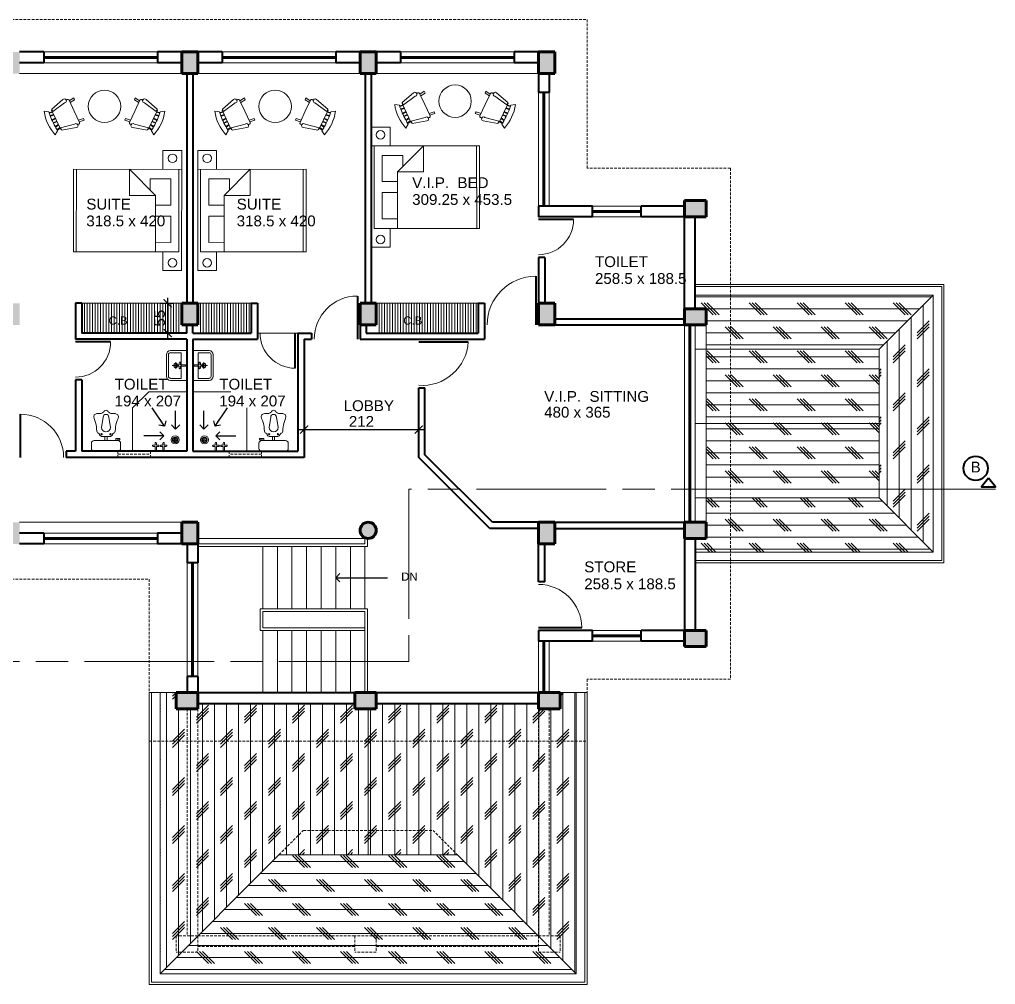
# Model space of a CAD drawing. Header units: millimetres. Extents: x -43527 to -16485, y 19062 to 36467.
# Drawn here: x -18518 to -16713, y 21153 to 22938 of the extents above; entities that cross this region are included whole.
import ezdxf

# ---------------------------------------------------------------- set-up
doc = ezdxf.new("R2010")
doc.units = ezdxf.units.MM
doc.header["$LTSCALE"] = 10
doc.header["$PDMODE"] = 35
doc.linetypes.add('ACAD_ISO08W100', pattern=[36, 24, -3, 6, -3])
doc.linetypes.add('DASHED', pattern=[0.75, 0.5, -0.25])
for name, color, linetype, lineweight in [('door', 30, 'Continuous', 15), ('elevation', 2, 'Continuous', 20), ('fur', 13, 'Continuous', 13), ('projection', 181, 'DASHED', 13), ('SEC.  LINE', 20, 'ACAD_ISO08W100', 13), ('TEXT', 6, 'Continuous', 25), ('THI.', 5, 'Continuous', 60), ('THIN', 241, 'Continuous', 5), ('THIN-2', 54, 'Continuous', 9), ('WALL', 4, 'Continuous', 40)]:
    doc.layers.add(name, color=color, linetype=linetype, lineweight=lineweight)
doc.styles.get("Standard").update_dxf_attribs({"font": 'arial.ttf', "height": 18})
doc.dimstyles.new('ISO-25', dxfattribs={"dimtxt": 2.5, "dimasz": 15, "dimexe": 10, "dimexo": 30, "dimgap": 5, "dimtad": 1, "dimdsep": 46, "dimtxsty": 'Standard', "dimblk": 'ARCHTICK', "dimcen": 2.5, "dimdle": 10, "dimadec": 1, "dimazin": 0, "dimtfac": 1, "dimtmove": 0, "dimatfit": 3, "dimldrblk": 'OPEN90', "dimfxl": 1, "dimarcsym": 0})
pattern_1 = [(0, (0, 0), (0, 22.225), []), (135, (11.11, -11.11), (-44.45002, -44.45002), [31.43091, -31.43091]), (135, (16.67, -11.11), (-44.45002, -44.45002), [31.43091, -31.43091]), (135, (22.225, -11.11), (-44.45002, -44.45002), [31.43091, -31.43091])]
pattern_2 = [(90, (0, 0), (-22.225, 1e-15), []), (225, (11.11, 11.11), (44.45002, -44.45002), [31.43091, -31.43091]), (225, (11.11, 16.67), (44.45002, -44.45002), [31.43091, -31.43091]), (225, (11.11, 22.225), (44.45002, -44.45002), [31.43091, -31.43091])]

# ---------------------------------------------------------------- blocks, each defined once
blk = doc.blocks.new('_ArchTick')
at = {"color": 0, "linetype": 'ByBlock', "const_width": 0.15}
blk.add_lwpolyline([(-0.5, -0.5), (0.5, 0.5)], dxfattribs=at)
blk = doc.blocks.new('_Open90')
at = {"color": 0, "linetype": 'ByBlock', "lineweight": -2}
for p, q in [((0, 0), (-1, 0)), ((-0.5, 0.5), (0, 0)), ((0, 0), (-0.5, -0.5))]:
    blk.add_line(p, q, dxfattribs=at)
blk = doc.blocks.new('BED')
at = {"layer": 'fur'}
for p, q in [((-21049, 22212.3), (-21083.7, 22212.3)), ((-21083.7, 22177.8), (-21083.7, 22212.3)), ((-21054.1, 22024.9), (-21249, 22024.9)), ((-21083.7, 22025), (-21083.7, 21990.4)), ((-21049, 21990.4), (-21083.7, 21990.4))]:
    blk.add_line(p, q, dxfattribs=at)
at = {"layer": 'fur', "lineweight": 20}
for p, q in [((-21049.1, 21990.4), (-21049, 22212.3)), ((-21049, 22177.7), (-21249, 22177.8)), ((-21249, 22177.8), (-21249, 22024.9)), ((-21244, 22024.9), (-21243.9, 22177.8)), ((-21145.5, 22177.8), (-21097.3, 22129.5)), ((-21145.5, 22177.8), (-21145.5, 22129.5)), ((-21054.1, 22177.7), (-21054.1, 22024.9)), ((-21069.3, 22160), (-21107.4, 22160)), ((-21107.4, 22160), (-21107.4, 22139.7)), ((-21069.3, 22111.5), (-21069.3, 22160)), ((-21145.5, 22129.5), (-21097.3, 22129.5)), ((-21097.3, 22129.5), (-21097.3, 22024.9)), ((-21097.3, 22111.5), (-21069.3, 22111.5)), ((-21069.3, 22091.1), (-21097.3, 22091.2)), ((-21069.4, 22042.6), (-21069.3, 22091.1)), ((-21097.3, 22042.7), (-21069.4, 22042.6))]:
    blk.add_line(p, q, dxfattribs=at)
for centre in [(-21066.2, 22198.1), (-21066.2, 22004.6)]:
    blk.add_circle(centre, 8, dxfattribs=at)
blk = doc.blocks.new('CHAIR_ROCKING')
at = {"linetype": 'Continuous'}
for p, q in [((-9, -7.5), (-12, -18.49999)), ((-8, -4.5), (-10, -1.5)), ((-7, -7.5), (-9, -7.5)), ((-9, -18.49999), (-7, -7.5)), ((-8.23428, -6.99939), (-8.3093, -7.47958)), ((-8.23041, -7), (8.23915, -7)), ((-7.5, -4.5), (-7, -7)), ((-6.5, -7), (-7.02225, -4.43)), ((-4.5, -7), (-4.96674, -4.19951)), ((-4, -7), (-4.40532, -4.16272)), ((-1.5, -4.05012), (-1.5, -7)), ((-1, -7), (-1, -4.05012)), ((1, -7), (1, -4.04655)), ((1.5, -4.05012), (1.5, -7)), ((4, -7), (4.40187, -4.18694)), ((4.5, -7), (4.96761, -4.19437)), ((6.5, -7), (7, -4.4057)), ((7.5, -4.5), (7, -7)), ((7, -7.5), (9, -7.5)), ((9, -18.49999), (7, -7.5)), ((8, -4.5), (10, -1.5)), ((8.31071, -7.48854), (8.23449, -7.00073)), ((9, -7.5), (12, -18.49999)), ((-10.36644, -20.64523), (-10.5, -21.49999)), ((-9, -22.49999), (-9.5, -26.49999)), ((0, -22.49999), (-9.5, -22.49999)), ((-8, -26.49999), (-7.5, -22.49999)), ((0, -22.49999), (9.5, -22.49999)), ((8, -26.49999), (7.5, -22.49999)), ((9, -22.49999), (9.5, -26.49999)), ((10.5, -21.49999), (10.3575, -20.58798)), ((-9.5, -26.49999), (-8, -26.49999)), ((9.5, -26.49999), (8, -26.49999))]:
    blk.add_line(p, q, dxfattribs=at)
for centre, radius, start, end in [((0, -34.08333), 34.08333, 72.93847, 107.0615), ((0, -68.25004), 64.25, 93.92211, 97.15267), ((0, -68.25004), 64.25, 82.84733, 93.92211), ((-10.5, -18.99999), 1.58114, 161.5651, 18.43495), ((-9.5, -21.49999), 1, 180, 270), ((10.5, -18.99999), 1.58114, 161.5651, 18.43495), ((9.5, -21.49999), 1, 270, 0)]:
    blk.add_arc(centre, radius, start, end, dxfattribs=at)
blk = doc.blocks.new('*D210')
at = {"layer": 'Defpoints', "color": 0, "transparency": 16777216}
for p in [(-18288.4, 22413), (-18244.2, 22413), (-18288.4, 22358)]:
    blk.add_point(p, dxfattribs=at)
at = {"layer": 'TEXT', "color": 0, "lineweight": -2, "transparency": 16777216}
for p, q in [((-18258.4, 22413), (-18234.2, 22413)), ((-18244.2, 22348), (-18244.2, 22423)), ((-18258.4, 22358), (-18234.2, 22358))]:
    blk.add_line(p, q, dxfattribs=at)
at = {"layer": 'TEXT', "color": 0, "lineweight": -2, "transparency": 16777216, "xscale": 15, "yscale": 15, "zscale": 15}
for p, rotation in [((-18244.2, 22413), 90), ((-18244.2, 22358), 270)]:
    blk.add_blockref('_ArchTick', p, dxfattribs=dict(at, rotation=rotation))
at = {"layer": 'TEXT', "color": 0, "transparency": 16777216, "insert": (-18259.4, 22385.5), "char_height": 20, "attachment_point": 5, "rotation": 90}
blk.add_mtext('55', dxfattribs=at)
blk = doc.blocks.new('*D211')
at = {"layer": 'Defpoints', "color": 0, "transparency": 16777216}
for p in [(-17779.9, 22179.4), (-17991.9, 22129.8), (-17779.9, 22129.8)]:
    blk.add_point(p, dxfattribs=at)
at = {"layer": 'TEXT', "color": 0, "lineweight": -2, "transparency": 16777216}
for p, q in [((-17991.9, 22159.8), (-17991.9, 22189.4)), ((-17779.9, 22159.8), (-17779.9, 22189.4)), ((-18001.9, 22179.4), (-17769.9, 22179.4))]:
    blk.add_line(p, q, dxfattribs=at)
at = {"layer": 'TEXT', "color": 0, "lineweight": -2, "transparency": 16777216, "xscale": 15, "yscale": 15, "zscale": 15, "rotation": 180}
blk.add_blockref('_ArchTick', (-17991.9, 22179.4), dxfattribs=at)
at = {"layer": 'TEXT', "color": 0, "lineweight": -2, "transparency": 16777216, "xscale": 15, "yscale": 15, "zscale": 15}
blk.add_blockref('_ArchTick', (-17779.9, 22179.4), dxfattribs=at)
at = {"layer": 'TEXT', "color": 0, "transparency": 16777216, "insert": (-17885.9, 22194.5), "char_height": 20, "attachment_point": 5}
blk.add_mtext('212', dxfattribs=at)
blk = doc.blocks.new('WHB')
at = {"layer": 'door'}
for p, q in [((-20483.1, 21630.8), (-20483.1, 21575.8)), ((-20453.1, 21630.8), (-20483.1, 21630.8)), ((-20473.1, 21627), (-20473.1, 21579.5)), ((-20453.1, 21627), (-20473.1, 21627)), ((-20449.3, 21623.3), (-20449.3, 21583.3)), ((-20445.6, 21623.3), (-20445.6, 21583.3)), ((-20480.6, 21604.5), (-20480.6, 21602)), ((-20471.8, 21604.5), (-20480.6, 21604.5)), ((-20471.8, 21602), (-20480.6, 21602)), ((-20471.8, 21604.5), (-20471.8, 21608.3)), ((-20471.8, 21598.3), (-20471.8, 21602)), ((-20469.3, 21604.5), (-20469.3, 21608.3)), ((-20465.6, 21604.5), (-20469.3, 21604.5)), ((-20465.6, 21602), (-20469.3, 21602)), ((-20469.3, 21598.3), (-20469.3, 21602)), ((-20468.7, 21603.3), (-20456.2, 21603.3)), ((-20462.9, 21597), (-20462.9, 21609.5)), ((-20453.1, 21575.8), (-20483.1, 21575.8)), ((-20453.1, 21579.5), (-20473.1, 21579.5))]:
    blk.add_line(p, q, dxfattribs=at)
for radius in [3.75, 3.12]:
    blk.add_circle((-20462.5, 21603.3), radius, dxfattribs=at)
for centre, radius, start, end in [((-20453.1, 21623.3), 7.5, 0, 90), ((-20453.1, 21623.3), 3.75, 0, 90), ((-20470.6, 21608.3), 1.25, 0, 180), ((-20470.6, 21598.3), 1.25, 180, 0), ((-20465.6, 21603.3), 1.25, 270, 90), ((-20453.1, 21583.3), 3.75, 270, 0), ((-20453.1, 21583.3), 7.5, 270, 0)]:
    blk.add_arc(centre, radius, start, end, dxfattribs=at)
blk = doc.blocks.new('AWC')
at = {"layer": 'door'}
for p, q in [((-20311.5, 21630.5), (-20355.8, 21630.5)), ((-20360.7, 21625.6), (-20360.7, 21615.8)), ((-20311.5, 21610.9), (-20355.8, 21610.9)), ((-20335.6, 21610.9), (-20335.6, 21603.2)), ((-20331.7, 21610.9), (-20331.7, 21603.2)), ((-20306.6, 21625.6), (-20306.6, 21615.8)), ((-20325.5, 21603.2), (-20341.8, 21603.2)), ((-20341.9, 21586.8), (-20338.9, 21567.7)), ((-20328.3, 21567.7), (-20325.4, 21586.6))]:
    blk.add_line(p, q, dxfattribs=at)
blk.add_lwpolyline([(-20359.4, 21606.9), (-20359.4, 21609.5), (-20354.2, 21609.5), (-20354.2, 21610.9), (-20351.5, 21610.9), (-20351.5, 21606.9), (-20359.4, 21606.9)], dxfattribs=at)
for centre in [(-20341.8, 21599.2), (-20325.5, 21599.2)]:
    blk.add_circle(centre, 1.18, dxfattribs=at)
for centre, radius, start, end in [((-20355.8, 21625.6), 4.92, 90, 180), ((-20311.5, 21625.6), 4.92, 0, 90), ((-20355.8, 21615.8), 4.92, 180, 270), ((-20311.5, 21615.8), 4.92, 270, 0), ((-20341.8, 21599.2), 3.94, 90, 159.43), ((-20333.6, 21586.7), 8.23, 359.5306, 179.5306), ((-20325.5, 21599.2), 3.94, 20.57, 90), ((-20333.6, 21567.7), 5.31, 180, 0)]:
    blk.add_arc(centre, radius, start, end, dxfattribs=at)
at = {"layer": 'door', "extrusion": (0, 0, -1)}
blk.add_ellipse((-20333.4, 21560.8), major_axis=(-1.94, 5.59), ratio=0.948861, start_param=3.537638, end_param=4.585608, dxfattribs=at)
at = {"layer": 'door'}
blk.add_ellipse((-20333.9, 21560.8), major_axis=(1.94, 5.59), ratio=0.948861, start_param=3.537638, end_param=4.585608, dxfattribs=at)
for points in [[(-20345.5, 21600.6), (-20345.6, 21599.7), (-20346, 21597.2), (-20349.7, 21597.4), (-20351.5, 21588), (-20350.5, 21579.8), (-20359.5, 21564.7), (-20348.3, 21559.2), (-20343, 21562.3), (-20339, 21558.8), (-20338.4, 21558.2)], [(-20321.8, 21600.6), (-20321.6, 21599.7), (-20321.3, 21597.2), (-20317.5, 21597.4), (-20315.8, 21588), (-20316.8, 21579.8), (-20307.8, 21564.7), (-20318.9, 21559.2), (-20324.3, 21562.3), (-20328.2, 21558.8), (-20328.9, 21558.2)]]:
    blk.add_open_spline(points, degree=3, knots=[0, 0, 0, 0, 2.596741, 7.080952, 10.372803, 27.86475, 42.407117, 48.085065, 59.717416, 61.643023, 61.643023, 61.643023, 61.643023], dxfattribs=at)

msp = doc.modelspace()

# ---------------------------------------------------------------- hatches: boundary and pattern name
at = {"layer": 'THIN'}
h = msp.add_hatch(color=256, dxfattribs=at)
h.paths.add_polyline_path([(-19508.405, 22877.953), (-19538.405, 22877.953), (-19538.405, 22837.953), (-19508.405, 22837.953)])
h.paths.add_polyline_path([(-19178.405, 22877.953), (-19208.405, 22877.953), (-19208.405, 22837.953), (-19178.405, 22837.953)])
h.paths.add_polyline_path([(-18848.405, 22877.953), (-18878.405, 22877.953), (-18878.405, 22837.953), (-18848.405, 22837.953)])
h.paths.add_polyline_path([(-18518.405, 22877.953), (-18548.405, 22877.953), (-18548.405, 22837.953), (-18518.405, 22837.953)])
h.paths.add_polyline_path([(-18188.405, 22877.953), (-18218.405, 22877.953), (-18218.405, 22837.953), (-18188.405, 22837.953)])
h.paths.add_polyline_path([(-17858.405, 22877.953), (-17888.405, 22877.953), (-17888.405, 22837.953), (-17858.405, 22837.953)])
h.paths.add_polyline_path([(-17528.405, 22877.953), (-17558.405, 22877.953), (-17558.405, 22837.953), (-17528.405, 22837.953)])
h.paths.add_polyline_path([(-17248.405, 22602.953), (-17288.405, 22602.953), (-17288.405, 22572.953), (-17248.405, 22572.953)])
h.paths.add_polyline_path([(-17248.405, 22402.953), (-17288.405, 22402.953), (-17288.405, 22372.953), (-17248.405, 22372.953)])
h.paths.add_polyline_path([(-17528.405, 22412.953), (-17558.405, 22412.953), (-17558.405, 22372.953), (-17528.405, 22372.953)])
h.paths.add_polyline_path([(-17248.405, 22007.953), (-17288.405, 22007.953), (-17288.405, 21977.953), (-17248.405, 21977.953)])
h.paths.add_polyline_path([(-17248.405, 21807.953), (-17288.405, 21807.953), (-17288.405, 21777.953), (-17248.405, 21777.953)])
h.paths.add_polyline_path([(-17528.405, 22007.953), (-17558.405, 22007.953), (-17558.405, 21967.953), (-17528.405, 21967.953)])
h.paths.add_polyline_path([(-17518.405, 21692.953), (-17558.405, 21692.953), (-17558.405, 21662.953), (-17518.405, 21662.953)])
h.paths.add_polyline_path([(-17858.405, 21692.953), (-17898.405, 21692.953), (-17898.405, 21662.953), (-17858.405, 21662.953)])
h.paths.add_polyline_path([(-17858.405, 21992.953, 1), (-17888.405, 21992.953, 1)])
h.paths.add_polyline_path([(-18188.405, 22007.953), (-18218.405, 22007.953), (-18218.405, 21967.953), (-18188.405, 21967.953)])
h.paths.add_polyline_path([(-18188.405, 21692.953), (-18228.405, 21692.953), (-18228.405, 21662.953), (-18188.405, 21662.953)])
h.paths.add_polyline_path([(-18518.405, 22007.953), (-18548.405, 22007.953), (-18548.405, 21967.953), (-18518.405, 21967.953)])
h.paths.add_polyline_path([(-18848.405, 22007.953), (-18878.405, 22007.953), (-18878.405, 21967.953), (-18848.405, 21967.953)])
h.paths.add_polyline_path([(-19178.405, 22007.953), (-19208.405, 22007.953), (-19208.405, 21967.953), (-19178.405, 21967.953)])
h.paths.add_polyline_path([(-19508.405, 22007.953), (-19538.405, 22007.953), (-19538.405, 21967.953), (-19508.405, 21967.953)])
h.paths.add_polyline_path([(-19508.405, 22412.953), (-19538.405, 22412.953), (-19538.405, 22372.953), (-19508.405, 22372.953)])
h.paths.add_polyline_path([(-19178.405, 22412.953), (-19208.405, 22412.953), (-19208.405, 22372.953), (-19178.405, 22372.953)])
h.paths.add_polyline_path([(-18848.405, 22412.953), (-18878.405, 22412.953), (-18878.405, 22372.953), (-18848.405, 22372.953)])
h.paths.add_polyline_path([(-18518.405, 22412.953), (-18548.405, 22412.953), (-18548.405, 22372.953), (-18518.405, 22372.953)])
h.paths.add_polyline_path([(-18188.405, 22412.953), (-18218.405, 22412.953), (-18218.405, 22372.953), (-18188.405, 22372.953)])
h.paths.add_polyline_path([(-17858.405, 22412.953), (-17888.405, 22412.953), (-17888.405, 22372.953), (-17858.405, 22372.953)])
h = msp.add_hatch(dxfattribs=at)
h.set_pattern_fill('CORK', color=256, scale=7, style=0)
h.set_pattern_definition(pattern_1)
h.paths.add_polyline_path([(-16828.405, 22427.953), (-17203.405, 22427.953), (-17203.405, 22327.953), (-16928.405, 22327.953)])
h.paths.add_polyline_path([(-17203.405, 22427.953), (-17268.405, 22427.953), (-17268.405, 22402.953), (-17248.405, 22402.953), (-17248.405, 22372.953), (-17248.405, 22327.953), (-17203.405, 22327.953)])
h.paths.add_polyline_path([(-16928.405, 22052.953), (-17203.405, 22052.953), (-17203.405, 21952.953), (-16828.405, 21952.953)])
h.paths.add_polyline_path([(-17203.405, 22052.953), (-17248.405, 22052.953), (-17248.405, 22007.953), (-17248.405, 21977.953), (-17268.405, 21977.953), (-17268.405, 21952.953), (-17203.405, 21952.953)])
h.paths.add_polyline_path([(-16928.405, 22190.453), (-17203.405, 22190.453), (-17203.405, 22069.203), (-16928.405, 22069.203)])
h.paths.add_polyline_path([(-16928.405, 22327.953), (-17203.405, 22327.953), (-17203.405, 22190.453), (-16928.405, 22190.453)])
h.paths.add_polyline_path([(-17203.405, 22327.953), (-17248.405, 22327.953), (-17248.405, 22190.453), (-17203.405, 22190.453)])
h.paths.add_polyline_path([(-17203.405, 22190.453), (-17248.405, 22190.453), (-17248.405, 22069.203), (-17203.405, 22069.203)])
h = msp.add_hatch(dxfattribs=at)
h.set_pattern_fill('CORK', color=256, scale=7, angle=90, style=0)
h.set_pattern_definition(pattern_2)
h.paths.add_polyline_path([(-16828.405, 22427.953), (-16928.405, 22327.953), (-16928.405, 22069.203), (-16828.405, 22069.203)])
h.paths.add_polyline_path([(-16828.405, 22069.203), (-16928.405, 22069.203), (-16928.405, 22052.953), (-16828.405, 21952.953)])
h = msp.add_hatch(dxfattribs=at)
h.set_pattern_fill('HONEY', color=256, scale=0.5, style=0)
h.set_pattern_definition([(180, (-16605.6417, 23356.8176), (-2.38125, -1.374815), [1.5875, -3.175]), (300, (-16605.6417, 23356.8176), (2.3812497, -1.3748155), [1.5875, -3.175]), (240, (-16605.6417, 23356.8176), (-3e-07, -2.7496305), [-3.175, 1.5875])])
h.paths.add_polyline_path([(-18230.541, 22155.428, 1), (-18230.541, 22165.428, 1)])
h = msp.add_hatch(dxfattribs=at)
h.set_pattern_fill('HONEY', color=256, scale=0.5, style=0)
h.set_pattern_definition([(360, (-19801.1674, 23356.8176), (2.38125, -1.374815), [1.5875, -3.175]), (240, (-19801.1674, 23356.8176), (-2.3812497, -1.3748155), [1.5875, -3.175]), (300, (-19801.1674, 23356.8176), (3e-07, -2.7496305), [-3.175, 1.5875])])
h.paths.add_polyline_path([(-18176.268, 22155.428, -1), (-18176.268, 22165.428, -1)])
h = msp.add_hatch(dxfattribs=at)
h.set_pattern_fill('CORK', color=256, scale=7, angle=90, style=0)
h.set_pattern_definition(pattern_2)
h.paths.add_polyline_path([(-17558.405, 21602.953), (-17873.405, 21602.953), (-17873.405, 21437.953), (-17753.405, 21437.953), (-17708.405, 21392.953), (-17558.405, 21242.953)])
h.paths.add_polyline_path([(-17753.405, 21437.953), (-17873.405, 21437.953), (-17873.405, 21392.953), (-17708.405, 21392.953)], flags=16)
h.paths.add_polyline_path([(-17558.405, 21662.953), (-17558.405, 21672.953), (-17858.405, 21672.953), (-17858.405, 21662.953), (-17873.405, 21662.953), (-17873.405, 21602.953), (-17558.405, 21602.953)])
h.paths.add_polyline_path([(-17538.405, 21662.953), (-17558.405, 21662.953), (-17558.405, 21602.953), (-17538.405, 21602.953)])
h.paths.add_polyline_path([(-17538.405, 21602.953), (-17558.405, 21602.953), (-17558.405, 21242.953), (-17538.405, 21242.953)])
h.paths.add_polyline_path([(-17488.405, 21692.953), (-17518.405, 21692.953), (-17518.405, 21662.953), (-17538.405, 21662.953), (-17538.405, 21602.953), (-17488.405, 21602.953)])
h.paths.add_polyline_path([(-17488.405, 21602.953), (-17538.405, 21602.953), (-17538.405, 21242.953), (-17518.405, 21242.953), (-17518.405, 21212.953), (-17528.405, 21212.953), (-17488.405, 21172.953)])
h.paths.add_polyline_path([(-17518.405, 21242.953), (-17558.405, 21242.953), (-17528.405, 21212.953), (-17518.405, 21212.953)])
h.paths.add_polyline_path([(-17873.405, 21602.953), (-18188.405, 21602.953), (-18188.405, 21242.953), (-18038.405, 21392.953), (-17993.405, 21437.953), (-17873.405, 21437.953)])
h.paths.add_polyline_path([(-17873.405, 21662.953), (-17898.405, 21662.953), (-17898.405, 21672.953), (-18188.405, 21672.953), (-18188.405, 21662.953), (-18188.405, 21602.953), (-17873.405, 21602.953)])
h.paths.add_polyline_path([(-17873.405, 21437.953), (-17993.405, 21437.953), (-18038.405, 21392.953), (-17873.405, 21392.953)])
h.paths.add_polyline_path([(-18188.405, 21662.953), (-18208.405, 21662.953), (-18208.405, 21602.953), (-18188.405, 21602.953)])
h.paths.add_polyline_path([(-18188.405, 21602.953), (-18208.405, 21602.953), (-18208.405, 21242.953), (-18188.405, 21242.953)])
h.paths.add_polyline_path([(-18208.405, 21662.953), (-18228.405, 21662.953), (-18228.405, 21692.953), (-18258.405, 21692.953), (-18258.405, 21602.953), (-18208.405, 21602.953)])
h.paths.add_polyline_path([(-18208.405, 21602.953), (-18258.405, 21602.953), (-18258.405, 21172.953), (-18218.405, 21212.953), (-18228.405, 21212.953), (-18228.405, 21242.953), (-18208.405, 21242.953)])
h = msp.add_hatch(dxfattribs=at)
h.set_pattern_fill('CORK', color=256, scale=7, style=0)
h.set_pattern_definition(pattern_1)
h.paths.add_polyline_path([(-17708.405, 21392.953), (-18038.405, 21392.953), (-18188.405, 21242.953), (-17898.405, 21242.953), (-17858.405, 21242.953), (-17558.405, 21242.953)])
h.paths.add_polyline_path([(-17558.405, 21242.953), (-17858.405, 21242.953), (-17858.405, 21222.953), (-17558.405, 21222.953)])
h.paths.add_polyline_path([(-17858.405, 21242.953), (-17898.405, 21242.953), (-17898.405, 21212.953), (-17858.405, 21212.953)])
h.paths.add_polyline_path([(-17898.405, 21242.953), (-18188.405, 21242.953), (-18188.405, 21222.953), (-17898.405, 21222.953)])
h.paths.add_polyline_path([(-18188.405, 21242.953), (-18218.405, 21212.953), (-18188.405, 21212.953)])
h.paths.add_polyline_path([(-17528.405, 21212.953), (-17558.405, 21212.953), (-17558.405, 21222.953), (-17858.405, 21222.953), (-17858.405, 21212.953), (-17898.405, 21212.953), (-17898.405, 21222.953), (-18188.405, 21222.953), (-18188.405, 21212.953), (-18218.405, 21212.953), (-18258.405, 21172.953), (-17488.405, 21172.953)])
h.paths.add_polyline_path([(-17558.405, 21242.953), (-17558.405, 21212.953), (-17528.405, 21212.953)])
h = msp.add_hatch(dxfattribs=at)
h.set_pattern_fill('CORK', color=256, scale=7, angle=90, style=0)
h.set_pattern_definition(pattern_2)
h.paths.add_polyline_path([(-18188.405, 21242.953), (-18228.405, 21242.953), (-18228.405, 21212.953), (-18218.405, 21212.953)])

# ---------------------------------------------------------------- linework, layer by layer
at = {"layer": 'door'}
for p, q in [((-18003.405, 22357.953), (-18078.405, 22357.953)), ((-18267.709, 22154.453), (-18267.709, 22150.703)), ((-18265.209, 22154.453), (-18265.209, 22150.703)), ((-18253.1, 22154.453), (-18253.1, 22150.703)), ((-18250.6, 22154.453), (-18250.6, 22150.703)), ((-18156.209, 22154.453), (-18156.209, 22150.703)), ((-18153.709, 22154.453), (-18153.709, 22150.703)), ((-18141.6, 22154.453), (-18141.6, 22150.703)), ((-18139.1, 22154.453), (-18139.1, 22150.703)), ((-18267.709, 22150.703), (-18271.459, 22150.703)), ((-18267.709, 22148.203), (-18271.459, 22148.203)), ((-18267.709, 22139.453), (-18267.709, 22148.203)), ((-18261.459, 22150.703), (-18265.209, 22150.703)), ((-18261.459, 22148.203), (-18265.209, 22148.203)), ((-18265.209, 22139.453), (-18265.209, 22148.203)), ((-18253.1, 22150.703), (-18256.85, 22150.703)), ((-18253.1, 22148.203), (-18256.85, 22148.203)), ((-18253.1, 22139.453), (-18253.1, 22148.203)), ((-18250.6, 22150.703), (-18246.85, 22150.703)), ((-18250.6, 22148.203), (-18246.85, 22148.203)), ((-18250.6, 22139.453), (-18250.6, 22148.203)), ((-18156.209, 22150.703), (-18159.959, 22150.703)), ((-18156.209, 22148.203), (-18159.959, 22148.203)), ((-18156.209, 22139.453), (-18156.209, 22148.203)), ((-18153.709, 22150.703), (-18149.959, 22150.703)), ((-18153.709, 22139.453), (-18153.709, 22148.203)), ((-18153.709, 22148.203), (-18149.959, 22148.203)), ((-18145.35, 22150.703), (-18141.6, 22150.703)), ((-18145.35, 22148.203), (-18141.6, 22148.203)), ((-18141.6, 22139.453), (-18141.6, 22148.203)), ((-18139.1, 22150.703), (-18135.35, 22150.703)), ((-18139.1, 22139.453), (-18139.1, 22148.203)), ((-18139.1, 22148.203), (-18135.35, 22148.203))]:
    msp.add_line(p, q, dxfattribs=at)
for centre, radius, start, end in [((-17558.405, 22567.953), 65, 270, 360), ((-17563.405, 22372.953), 90, 90, 180), ((-17893.405, 22346.453), 80, 90, 180), ((-18008.405, 22357.953), 65, 180, 270), ((-18414.905, 22341.453), 65, 270, 360), ((-17773.405, 22346.453), 85.248, 265.627069, 356.637542), ((-18516.905, 22127.953), 80, 360, 90), ((-18266.459, 22154.453), 1.25, 0, 180), ((-18251.85, 22154.453), 1.25, 0, 180), ((-18154.959, 22154.453), 1.25, 360, 180), ((-18140.35, 22154.453), 1.25, 360, 180), ((-18271.459, 22149.453), 1.25, 90, 270), ((-18261.459, 22149.453), 1.25, 270, 90), ((-18256.85, 22149.453), 1.25, 90, 270), ((-18246.85, 22149.453), 1.25, 270, 90), ((-18159.959, 22149.453), 1.25, 90, 270), ((-18149.959, 22149.453), 1.25, 270, 90), ((-18145.35, 22149.453), 1.25, 90, 270), ((-18135.35, 22149.453), 1.25, 270, 90), ((-17558.405, 21812.953), 80, 360, 90)]:
    msp.add_arc(centre, radius, start, end, dxfattribs=at)
at = {"layer": 'elevation'}
for p, q in [((-18263.405, 22877.953), (-18473.405, 22877.953)), ((-17933.405, 22877.953), (-18143.405, 22877.953)), ((-17603.405, 22877.953), (-17813.405, 22877.953)), ((-18263.405, 22857.953), (-18473.405, 22857.953)), ((-17933.405, 22857.953), (-18143.405, 22857.953)), ((-17603.405, 22857.953), (-17813.405, 22857.953)), ((-18218.405, 22837.953), (-18518.405, 22837.953)), ((-17888.405, 22837.953), (-18188.405, 22837.953)), ((-17858.405, 22837.953), (-17558.405, 22837.953)), ((-17558.405, 22802.953), (-17558.405, 22592.953)), ((-17538.405, 22802.953), (-17538.405, 22592.953)), ((-17458.405, 22592.953), (-17368.405, 22592.953)), ((-17458.405, 22572.953), (-17368.405, 22572.953)), ((-17268.405, 22447.953), (-16808.405, 22447.953)), ((-17268.405, 22443.953), (-16812.405, 22443.953)), ((-16812.405, 22443.953), (-16812.405, 21936.953)), ((-16808.405, 22447.953), (-16808.405, 21932.953)), ((-17268.405, 22427.953), (-16828.405, 22427.953)), ((-16828.405, 22427.953), (-16928.405, 22327.953)), ((-16828.405, 22427.953), (-16828.405, 21952.953)), ((-18218.405, 22412.953), (-18403.405, 22412.953)), ((-18398.405, 22412.953), (-18398.405, 22357.953)), ((-18393.405, 22412.953), (-18393.405, 22357.953)), ((-18388.405, 22412.953), (-18388.405, 22357.953)), ((-18383.405, 22412.953), (-18383.405, 22357.953)), ((-18378.405, 22412.953), (-18378.405, 22357.953)), ((-18373.405, 22412.953), (-18373.405, 22357.953)), ((-18368.405, 22412.953), (-18368.405, 22357.953)), ((-18363.405, 22412.953), (-18363.405, 22357.953)), ((-18358.405, 22412.953), (-18358.405, 22357.953)), ((-18353.405, 22412.953), (-18353.405, 22357.953)), ((-18348.405, 22412.953), (-18348.405, 22357.953)), ((-18343.405, 22412.953), (-18343.405, 22357.953)), ((-18338.405, 22412.953), (-18338.405, 22357.953)), ((-18333.405, 22412.953), (-18333.405, 22357.953)), ((-18328.405, 22412.953), (-18328.405, 22357.953)), ((-18323.405, 22412.953), (-18323.405, 22357.953)), ((-18318.405, 22412.953), (-18318.405, 22357.953)), ((-18313.405, 22412.953), (-18313.405, 22357.953)), ((-18308.405, 22412.953), (-18308.405, 22357.953)), ((-18303.405, 22412.953), (-18303.405, 22357.953)), ((-18298.405, 22412.953), (-18298.405, 22357.953)), ((-18293.405, 22412.953), (-18293.405, 22357.953)), ((-18288.405, 22412.953), (-18288.405, 22357.953)), ((-18283.405, 22412.953), (-18283.405, 22357.953)), ((-18278.405, 22412.953), (-18278.405, 22357.953)), ((-18273.405, 22412.953), (-18273.405, 22357.953)), ((-18268.405, 22412.953), (-18268.405, 22357.953)), ((-18263.405, 22412.953), (-18263.405, 22357.953)), ((-18258.405, 22412.953), (-18258.405, 22357.953)), ((-18253.405, 22412.953), (-18253.405, 22357.953)), ((-18253.405, 22412.953), (-18253.405, 22357.953)), ((-18248.405, 22412.953), (-18248.405, 22357.953)), ((-18243.405, 22412.953), (-18243.405, 22357.953)), ((-18238.405, 22412.953), (-18238.405, 22357.953)), ((-18233.405, 22412.953), (-18233.405, 22357.953)), ((-18228.405, 22412.953), (-18228.405, 22357.953)), ((-18223.405, 22412.953), (-18223.405, 22357.953)), ((-18188.405, 22412.953), (-18089.905, 22412.953)), ((-18183.405, 22412.953), (-18183.405, 22357.953)), ((-18178.405, 22412.953), (-18178.405, 22357.953)), ((-18173.405, 22412.953), (-18173.405, 22357.953)), ((-18168.405, 22412.953), (-18168.405, 22357.953)), ((-18163.405, 22412.953), (-18163.405, 22357.953)), ((-18158.405, 22412.953), (-18158.405, 22357.953)), ((-18153.405, 22412.953), (-18153.405, 22357.953)), ((-18153.405, 22412.953), (-18153.405, 22357.953)), ((-18148.405, 22412.953), (-18148.405, 22357.953)), ((-18143.405, 22412.953), (-18143.405, 22357.953)), ((-18138.405, 22412.953), (-18138.405, 22357.953)), ((-18133.405, 22412.953), (-18133.405, 22357.953)), ((-18128.405, 22412.953), (-18128.405, 22357.953)), ((-18123.405, 22412.953), (-18123.405, 22357.953)), ((-18118.405, 22412.953), (-18118.405, 22357.953)), ((-18113.405, 22412.953), (-18113.405, 22357.953)), ((-18108.405, 22412.953), (-18108.405, 22357.953)), ((-18103.405, 22412.953), (-18103.405, 22357.953)), ((-18098.405, 22412.953), (-18098.405, 22357.953)), ((-18093.405, 22412.953), (-18093.405, 22357.953)), ((-17858.405, 22412.953), (-17669.905, 22412.953)), ((-17853.405, 22412.953), (-17853.405, 22357.953)), ((-17848.405, 22412.953), (-17848.405, 22357.953)), ((-17843.405, 22412.953), (-17843.405, 22357.953)), ((-17838.405, 22412.953), (-17838.405, 22357.953)), ((-17833.405, 22412.953), (-17833.405, 22357.953)), ((-17828.405, 22412.953), (-17828.405, 22357.953)), ((-17823.405, 22412.953), (-17823.405, 22357.953)), ((-17818.405, 22412.953), (-17818.405, 22357.953)), ((-17813.405, 22412.953), (-17813.405, 22357.953)), ((-17808.405, 22412.953), (-17808.405, 22357.953)), ((-17803.405, 22412.953), (-17803.405, 22357.953)), ((-17798.405, 22412.953), (-17798.405, 22357.953)), ((-17793.405, 22412.953), (-17793.405, 22357.953)), ((-17788.405, 22412.953), (-17788.405, 22357.953)), ((-17783.405, 22412.953), (-17783.405, 22357.953)), ((-17778.405, 22412.953), (-17778.405, 22357.953)), ((-17773.405, 22412.953), (-17773.405, 22357.953)), ((-17768.405, 22412.953), (-17768.405, 22357.953)), ((-17763.405, 22412.953), (-17763.405, 22357.953)), ((-17758.405, 22412.953), (-17758.405, 22357.953)), ((-17753.405, 22412.953), (-17753.405, 22357.953)), ((-17748.405, 22412.953), (-17748.405, 22357.953)), ((-17743.405, 22412.953), (-17743.405, 22357.953)), ((-17738.405, 22412.953), (-17738.405, 22357.953)), ((-17733.405, 22412.953), (-17733.405, 22357.953)), ((-17728.405, 22412.953), (-17728.405, 22357.953)), ((-17723.405, 22412.953), (-17723.405, 22357.953)), ((-17718.405, 22412.953), (-17718.405, 22357.953)), ((-17713.405, 22412.953), (-17713.405, 22357.953)), ((-17708.405, 22412.953), (-17708.405, 22357.953)), ((-17703.405, 22412.953), (-17703.405, 22357.953)), ((-17698.405, 22412.953), (-17698.405, 22357.953)), ((-17693.405, 22412.953), (-17693.405, 22357.953)), ((-17688.405, 22412.953), (-17688.405, 22357.953)), ((-17683.405, 22412.953), (-17683.405, 22357.953)), ((-17678.405, 22412.953), (-17678.405, 22357.953)), ((-17673.405, 22412.953), (-17673.405, 22357.953)), ((-17288.405, 22372.953), (-17288.405, 22007.953)), ((-17268.405, 22372.953), (-17268.405, 22007.953)), ((-17248.405, 22372.953), (-17248.405, 22007.953)), ((-16928.405, 22327.953), (-16928.405, 22052.953)), ((-18309.155, 22219.453), (-18279.155, 22249.453)), ((-18209.155, 22249.453), (-18279.155, 22249.453)), ((-18197.655, 22249.453), (-18127.655, 22249.453)), ((-18309.155, 22139.453), (-18309.155, 22219.453)), ((-18097.655, 22139.453), (-18097.655, 22219.453)), ((-16928.405, 22190.453), (-17268.405, 22190.453)), ((-16828.405, 21952.953), (-16928.405, 22052.953)), ((-18518.405, 22007.953), (-18218.405, 22007.953)), ((-18263.405, 21987.953), (-18473.405, 21987.953)), ((-17879.405, 21977.986), (-18188.405, 21977.986)), ((-17879.405, 21967.953), (-17879.405, 21979.205)), ((-17874.405, 21962.953), (-17874.405, 21977.986)), ((-18263.405, 21967.953), (-18473.405, 21967.953)), ((-17879.405, 21967.953), (-18188.405, 21967.953)), ((-17874.405, 21962.953), (-18188.405, 21962.953)), ((-18068.405, 21962.953), (-18068.405, 21847.953)), ((-18041.405, 21847.953), (-18041.405, 21962.953)), ((-18014.405, 21962.953), (-18014.405, 21847.953)), ((-17987.405, 21962.953), (-17987.405, 21847.953)), ((-17960.405, 21962.953), (-17960.405, 21847.953)), ((-17933.405, 21962.953), (-17933.405, 21847.953)), ((-17906.405, 21962.953), (-17906.405, 21847.953)), ((-17879.405, 21962.953), (-17879.405, 21847.953)), ((-17268.405, 21952.953), (-16828.405, 21952.953)), ((-17268.405, 21936.953), (-16812.405, 21936.953)), ((-18208.405, 21932.953), (-18208.405, 21722.953)), ((-18188.405, 21932.953), (-18188.405, 21722.953)), ((-17268.405, 21932.953), (-16808.405, 21932.953)), ((-18073.405, 21847.953), (-18073.405, 21807.953)), ((-17874.405, 21847.953), (-18073.405, 21847.953)), ((-17874.405, 21847.953), (-17874.405, 21692.953)), ((-18068.405, 21842.953), (-18068.405, 21812.953)), ((-17879.405, 21842.953), (-18068.405, 21842.953)), ((-17879.405, 21842.953), (-17879.405, 21807.953)), ((-17879.405, 21812.953), (-18068.405, 21812.953)), ((-17879.405, 21807.953), (-18073.405, 21807.953)), ((-18068.405, 21807.953), (-18068.405, 21692.953)), ((-18041.405, 21807.953), (-18041.405, 21692.953)), ((-18014.405, 21807.953), (-18014.405, 21692.953)), ((-17987.405, 21807.953), (-17987.405, 21692.953)), ((-17960.405, 21807.953), (-17960.405, 21692.953)), ((-17933.405, 21807.953), (-17933.405, 21692.953)), ((-17906.405, 21807.953), (-17906.405, 21692.953)), ((-17879.405, 21807.953), (-17879.405, 21692.953)), ((-17458.405, 21807.953), (-17368.405, 21807.953)), ((-17558.405, 21692.953), (-17558.405, 21787.953)), ((-17538.405, 21692.953), (-17538.405, 21787.953)), ((-17458.405, 21787.953), (-17368.405, 21787.953)), ((-18228.405, 21692.953), (-18278.405, 21692.953)), ((-18278.405, 21692.953), (-18278.405, 21152.953)), ((-18274.405, 21692.953), (-18274.405, 21156.953)), ((-18258.405, 21692.953), (-18258.405, 21172.953)), ((-17518.405, 21692.953), (-17468.405, 21692.953)), ((-17488.405, 21692.953), (-17488.405, 21172.953)), ((-17472.405, 21692.953), (-17472.405, 21156.953)), ((-17468.405, 21692.953), (-17468.405, 21152.953)), ((-17873.405, 21392.953), (-17873.405, 21662.953)), ((-18258.405, 21172.953), (-18038.405, 21392.953)), ((-18038.405, 21392.953), (-17708.405, 21392.953)), ((-17488.405, 21172.953), (-17708.405, 21392.953)), ((-18258.405, 21172.953), (-17488.405, 21172.953)), ((-18278.405, 21152.953), (-17468.405, 21152.953)), ((-18274.405, 21156.953), (-17472.405, 21156.953))]:
    msp.add_line(p, q, dxfattribs=at)
at = {"layer": 'fur'}
for centre in [(-18361.228, 22777.285), (-18045.581, 22777.285), (-17712.673, 22786.883)]:
    msp.add_circle(centre, 30, dxfattribs=at)
at = {"layer": 'projection'}
for p, q in [((-19598.405, 22937.953), (-17468.405, 22937.953)), ((-17468.405, 22937.953), (-17468.405, 22662.953)), ((-17203.405, 22662.953), (-17468.405, 22662.953)), ((-17203.405, 22662.953), (-17203.405, 21717.953)), ((-18336.28, 22139.453), (-18336.28, 22127.953)), ((-18276.28, 22139.453), (-18276.28, 22127.953)), ((-18276.28, 22139.453), (-18276.28, 22127.953)), ((-18130.53, 22139.453), (-18130.53, 22127.953)), ((-18130.53, 22139.453), (-18130.53, 22127.953)), ((-18070.53, 22139.453), (-18070.53, 22127.953)), ((-18336.28, 22133.703), (-18276.28, 22133.703)), ((-18070.53, 22133.703), (-18130.53, 22133.703)), ((-19718.405, 21902.953), (-18278.405, 21902.953)), ((-18278.405, 21902.953), (-18278.405, 21692.953)), ((-17203.405, 21717.953), (-17468.405, 21717.953)), ((-17468.405, 21717.953), (-17468.405, 21692.953)), ((-18208.405, 21662.953), (-18208.405, 21242.953)), ((-18188.405, 21662.953), (-18188.405, 21242.953)), ((-17558.405, 21662.953), (-17558.405, 21242.953)), ((-17538.405, 21662.953), (-17538.405, 21242.953)), ((-18278.405, 21602.953), (-17468.405, 21602.953)), ((-18038.405, 21392.953), (-17993.405, 21437.953)), ((-17993.405, 21437.953), (-17753.405, 21437.953)), ((-17753.405, 21437.953), (-17708.405, 21392.953)), ((-18228.405, 21242.953), (-18228.405, 21212.953)), ((-18188.405, 21242.953), (-18228.405, 21242.953)), ((-18188.405, 21242.953), (-18188.405, 21212.953)), ((-18188.405, 21242.953), (-17898.405, 21242.953)), ((-17898.405, 21242.953), (-17898.405, 21212.953)), ((-17858.405, 21242.953), (-17898.405, 21242.953)), ((-17858.405, 21242.953), (-17858.405, 21212.953)), ((-17858.405, 21242.953), (-17558.405, 21242.953)), ((-17558.405, 21242.953), (-17518.405, 21242.953)), ((-17558.405, 21242.953), (-17558.405, 21212.953)), ((-17518.405, 21242.953), (-17518.405, 21212.953)), ((-18188.405, 21222.953), (-17898.405, 21222.953)), ((-17858.405, 21222.953), (-17558.405, 21222.953)), ((-18188.405, 21212.953), (-18228.405, 21212.953)), ((-17858.405, 21212.953), (-17898.405, 21212.953)), ((-17558.405, 21212.953), (-17518.405, 21212.953))]:
    msp.add_line(p, q, dxfattribs=at)
at = {"layer": 'SEC.  LINE'}
for p, q in [((-17798.405, 22069.203), (-17798.405, 21750.453)), ((-16713.095, 22069.203), (-17798.405, 22069.203)), ((-17798.405, 21750.453), (-19763.147, 21750.453))]:
    msp.add_line(p, q, dxfattribs=at)
at = {"layer": 'THI.'}
for p, q in [((-18188.405, 22877.953), (-18218.405, 22877.953)), ((-18218.405, 22877.953), (-18218.405, 22837.953)), ((-18188.405, 22877.953), (-18188.405, 22837.953)), ((-17858.405, 22877.953), (-17888.405, 22877.953)), ((-17888.405, 22877.953), (-17888.405, 22837.953)), ((-17858.405, 22877.953), (-17858.405, 22837.953)), ((-17558.405, 22877.953), (-17558.405, 22837.953)), ((-17528.405, 22877.953), (-17558.405, 22877.953)), ((-17528.405, 22877.953), (-17528.405, 22837.953)), ((-18473.405, 22867.953), (-18263.405, 22867.953)), ((-18143.405, 22867.953), (-17933.405, 22867.953)), ((-17813.405, 22867.953), (-17603.405, 22867.953)), ((-18188.405, 22837.953), (-18218.405, 22837.953)), ((-17858.405, 22837.953), (-17888.405, 22837.953)), ((-17528.405, 22837.953), (-17558.405, 22837.953)), ((-17548.405, 22592.953), (-17548.405, 22802.953)), ((-17288.405, 22572.953), (-17288.405, 22602.953)), ((-17288.405, 22602.953), (-17248.405, 22602.953)), ((-17248.405, 22572.953), (-17248.405, 22602.953)), ((-17458.405, 22582.953), (-17368.405, 22582.953)), ((-17288.405, 22572.953), (-17248.405, 22572.953)), ((-18188.405, 22412.953), (-18218.405, 22412.953)), ((-18218.405, 22412.953), (-18218.405, 22372.953)), ((-18188.405, 22412.953), (-18188.405, 22372.953)), ((-18188.405, 22412.953), (-18188.405, 22372.953)), ((-17858.405, 22412.953), (-17888.405, 22412.953)), ((-17888.405, 22412.953), (-17888.405, 22372.953)), ((-17858.405, 22412.953), (-17858.405, 22372.953)), ((-17558.405, 22412.953), (-17558.405, 22372.953)), ((-17528.405, 22412.953), (-17558.405, 22412.953)), ((-17528.405, 22412.953), (-17528.405, 22372.953)), ((-17288.405, 22402.953), (-17288.405, 22372.953)), ((-17288.405, 22402.953), (-17248.405, 22402.953)), ((-17248.405, 22402.953), (-17248.405, 22372.953)), ((-18188.405, 22372.953), (-18218.405, 22372.953)), ((-17858.405, 22372.953), (-17888.405, 22372.953)), ((-17528.405, 22372.953), (-17558.405, 22372.953)), ((-17288.405, 22372.953), (-17248.405, 22372.953)), ((-17278.405, 22007.953), (-17278.405, 22372.953)), ((-18188.405, 22007.953), (-18218.405, 22007.953)), ((-18218.405, 22007.953), (-18218.405, 21967.953)), ((-18188.405, 22007.953), (-18188.405, 21967.953)), ((-17528.405, 22007.953), (-17558.405, 22007.953)), ((-17558.405, 22007.953), (-17558.405, 21967.953)), ((-17528.405, 22007.953), (-17528.405, 21967.953)), ((-17288.405, 22007.953), (-17248.405, 22007.953)), ((-17288.405, 21977.953), (-17288.405, 22007.953)), ((-17248.405, 21977.953), (-17248.405, 22007.953)), ((-18473.405, 21977.953), (-18263.405, 21977.953)), ((-17288.405, 21977.953), (-17248.405, 21977.953)), ((-18188.405, 21967.953), (-18218.405, 21967.953)), ((-17528.405, 21967.953), (-17558.405, 21967.953)), ((-18198.405, 21722.953), (-18198.405, 21932.953)), ((-17368.405, 21797.953), (-17458.405, 21797.953)), ((-17288.405, 21807.953), (-17288.405, 21777.953)), ((-17288.405, 21807.953), (-17248.405, 21807.953)), ((-17248.405, 21807.953), (-17248.405, 21777.953)), ((-17548.405, 21692.953), (-17548.405, 21787.953)), ((-17288.405, 21777.953), (-17248.405, 21777.953)), ((-18188.405, 21692.953), (-18228.405, 21692.953)), ((-18228.405, 21692.953), (-18228.405, 21662.953)), ((-18188.405, 21692.953), (-18188.405, 21662.953)), ((-17858.405, 21692.953), (-17898.405, 21692.953)), ((-17898.405, 21692.953), (-17898.405, 21662.953)), ((-17858.405, 21692.953), (-17858.405, 21662.953)), ((-17558.405, 21692.953), (-17558.405, 21662.953)), ((-17558.405, 21692.953), (-17518.405, 21692.953)), ((-17518.405, 21692.953), (-17518.405, 21662.953)), ((-18188.405, 21662.953), (-18228.405, 21662.953)), ((-17858.405, 21662.953), (-17898.405, 21662.953)), ((-17558.405, 21662.953), (-17518.405, 21662.953))]:
    msp.add_line(p, q, dxfattribs=at)
msp.add_circle((-17873.405, 21992.953), 15, dxfattribs=at)
at = {"layer": 'THIN'}
for centre, radius in [((-18230.541, 22160.428), 7.5), ((-18230.541, 22160.428), 5), ((-18176.268, 22160.428), 7.5), ((-18176.268, 22160.428), 5)]:
    msp.add_circle(centre, radius, dxfattribs=at)
at = {"layer": 'THIN-2'}
for p, q in [((-16928.405, 22327.953), (-17268.405, 22327.953)), ((-16928.405, 22052.953), (-17268.405, 22052.953))]:
    msp.add_line(p, q, dxfattribs=at)
at = {"layer": 'WALL'}
for p, q in [((-18473.405, 22877.953), (-18518.405, 22877.953)), ((-18473.405, 22877.953), (-18473.405, 22857.953)), ((-18218.405, 22877.953), (-18263.405, 22877.953)), ((-18263.405, 22877.953), (-18263.405, 22857.953)), ((-18143.405, 22877.953), (-18188.405, 22877.953)), ((-18143.405, 22877.953), (-18143.405, 22857.953)), ((-17933.405, 22877.953), (-17933.405, 22857.953)), ((-17888.405, 22877.953), (-17933.405, 22877.953)), ((-17813.405, 22877.953), (-17858.405, 22877.953)), ((-17813.405, 22877.953), (-17813.405, 22857.953)), ((-17558.405, 22877.953), (-17603.405, 22877.953)), ((-17603.405, 22877.953), (-17603.405, 22857.953)), ((-18473.405, 22857.953), (-18518.405, 22857.953)), ((-18218.405, 22857.953), (-18263.405, 22857.953)), ((-18143.405, 22857.953), (-18188.405, 22857.953)), ((-17888.405, 22857.953), (-17933.405, 22857.953)), ((-17813.405, 22857.953), (-17858.405, 22857.953)), ((-17558.405, 22857.953), (-17603.405, 22857.953)), ((-18209.155, 22837.953), (-18209.155, 22412.953)), ((-18197.655, 22837.953), (-18197.655, 22412.953)), ((-17879.155, 22837.953), (-17879.155, 22412.953)), ((-17867.655, 22837.953), (-17867.655, 22412.953)), ((-17558.405, 22837.953), (-17558.405, 22802.953)), ((-17538.405, 22837.953), (-17538.405, 22802.953)), ((-17538.405, 22802.953), (-17558.405, 22802.953)), ((-17458.405, 22592.953), (-17558.405, 22592.953)), ((-17558.405, 22592.953), (-17558.405, 22572.953)), ((-17458.405, 22572.953), (-17458.405, 22592.953)), ((-17368.405, 22572.953), (-17368.405, 22592.953)), ((-17288.405, 22592.953), (-17368.405, 22592.953)), ((-17458.405, 22572.953), (-17558.405, 22572.953)), ((-17493.405, 22567.953), (-17558.405, 22567.953)), ((-17288.405, 22572.953), (-17368.405, 22572.953)), ((-17288.405, 22402.953), (-17288.405, 22572.953)), ((-17268.405, 22402.953), (-17268.405, 22572.953)), ((-17558.405, 22497.953), (-17558.405, 22412.953)), ((-17546.905, 22497.953), (-17558.405, 22497.953)), ((-17546.905, 22497.953), (-17546.905, 22412.953)), ((-17563.405, 22462.953), (-17563.405, 22372.953)), ((-17893.405, 22426.453), (-17893.405, 22346.453)), ((-18403.405, 22412.953), (-18414.905, 22412.953)), ((-18414.905, 22412.953), (-18414.905, 22346.453)), ((-18403.405, 22412.953), (-18403.405, 22357.953)), ((-18089.905, 22412.953), (-18089.905, 22357.953)), ((-18089.905, 22412.953), (-18078.405, 22412.953)), ((-18078.405, 22412.953), (-18078.405, 22346.453)), ((-17669.905, 22412.953), (-17658.405, 22412.953)), ((-17669.905, 22412.953), (-17669.905, 22357.953)), ((-17658.405, 22412.953), (-17658.405, 22346.453)), ((-18209.155, 22357.953), (-18209.155, 22372.953)), ((-18197.655, 22357.953), (-18197.655, 22372.953)), ((-17888.405, 22372.953), (-17888.405, 22346.453)), ((-17876.905, 22372.953), (-17876.905, 22357.953)), ((-17528.405, 22384.453), (-17288.405, 22384.453)), ((-17528.405, 22372.953), (-17288.405, 22372.953)), ((-18209.155, 22357.953), (-18403.405, 22357.953)), ((-18197.655, 22357.953), (-18089.905, 22357.953)), ((-18008.405, 22292.953), (-18008.405, 22357.953)), ((-18003.405, 22357.953), (-18003.405, 22139.453)), ((-18003.405, 22357.953), (-17991.905, 22357.953)), ((-17991.905, 22357.953), (-17978.405, 22357.953)), ((-17978.405, 22357.953), (-17978.405, 22346.453)), ((-17876.905, 22357.953), (-17669.905, 22357.953)), ((-18209.155, 22346.453), (-18414.905, 22346.453)), ((-18349.905, 22341.453), (-18414.905, 22341.453)), ((-18209.155, 22346.453), (-18209.155, 22139.453)), ((-18197.655, 22346.453), (-18197.655, 22139.453)), ((-18197.655, 22346.453), (-18078.405, 22346.453)), ((-17991.905, 22346.453), (-17991.905, 22127.953)), ((-17991.905, 22346.453), (-17978.405, 22346.453)), ((-17888.405, 22346.453), (-17658.405, 22346.453)), ((-17779.905, 22341.453), (-17688.303, 22341.453)), ((-18414.905, 22271.453), (-18414.905, 22139.453)), ((-18403.405, 22271.453), (-18414.905, 22271.453)), ((-18403.405, 22271.453), (-18403.405, 22139.453)), ((-17779.905, 22127.953), (-17779.905, 22256.453)), ((-17779.905, 22256.453), (-17768.405, 22256.453)), ((-17768.405, 22132.716), (-17768.405, 22256.453)), ((-18516.905, 22207.953), (-18516.905, 22127.953)), ((-18414.905, 22139.453), (-18431.905, 22139.453)), ((-18431.905, 22139.453), (-18431.905, 22127.953)), ((-18209.155, 22139.453), (-18403.405, 22139.453)), ((-18197.655, 22139.453), (-18003.405, 22139.453)), ((-18198.405, 22127.953), (-18431.905, 22127.953)), ((-17991.905, 22127.953), (-18209.155, 22127.953)), ((-17648.405, 21996.453), (-17779.905, 22127.953)), ((-17643.641, 22007.953), (-17768.405, 22132.716)), ((-17558.405, 22007.953), (-17643.641, 22007.953)), ((-17528.405, 22007.953), (-17288.405, 22007.953)), ((-17558.405, 21996.453), (-17648.405, 21996.453)), ((-17528.405, 21996.453), (-17288.405, 21996.453)), ((-18473.405, 21987.953), (-18518.405, 21987.953)), ((-18473.405, 21987.953), (-18473.405, 21967.953)), ((-18263.405, 21987.953), (-18263.405, 21967.953)), ((-18218.405, 21987.953), (-18263.405, 21987.953)), ((-17288.405, 21977.953), (-17288.405, 21807.953)), ((-17268.405, 21977.953), (-17268.405, 21807.953)), ((-18473.405, 21967.953), (-18518.405, 21967.953)), ((-18218.405, 21967.953), (-18263.405, 21967.953)), ((-18208.405, 21967.953), (-18208.405, 21932.953)), ((-18188.405, 21967.953), (-18188.405, 21932.953)), ((-17558.405, 21897.953), (-17558.405, 21967.953)), ((-17546.905, 21897.953), (-17546.905, 21967.953)), ((-18188.405, 21932.953), (-18208.405, 21932.953)), ((-17546.905, 21897.953), (-17558.405, 21897.953)), ((-17478.405, 21812.953), (-17558.405, 21812.953)), ((-17558.405, 21807.953), (-17558.405, 21787.953)), ((-17458.405, 21807.953), (-17558.405, 21807.953)), ((-17458.405, 21787.953), (-17458.405, 21807.953)), ((-17288.405, 21807.953), (-17368.405, 21807.953)), ((-17368.405, 21787.953), (-17368.405, 21807.953)), ((-17458.405, 21787.953), (-17558.405, 21787.953)), ((-17288.405, 21787.953), (-17368.405, 21787.953)), ((-18208.405, 21722.953), (-18208.405, 21692.953)), ((-18188.405, 21722.953), (-18208.405, 21722.953)), ((-18188.405, 21722.953), (-18188.405, 21692.953)), ((-18188.405, 21692.953), (-17898.405, 21692.953)), ((-17858.405, 21692.953), (-17558.405, 21692.953)), ((-18188.405, 21672.953), (-17898.405, 21672.953)), ((-17858.405, 21672.953), (-17558.405, 21672.953))]:
    msp.add_line(p, q, dxfattribs=at)
msp.add_lwpolyline([(-16725.902, 22089.628), (-16738.805, 22073.334), (-16712.998, 22073.334)], close=True, dxfattribs=at)
msp.add_circle((-16749.676, 22107.765), 22.498, dxfattribs=at)

# ---------------------------------------------------------------- block references
at = {"layer": 'door', "xscale": -1, "rotation": 1.406874616804998e-11}
for p in [(-38916.677, 526.6), (-39237.427, 483.089)]:
    msp.add_blockref('BED', p, dxfattribs=at)
at = {"layer": 'door', "rotation": 359.999999999986}
msp.add_blockref('BED', (2830.618, 483.089), dxfattribs=at)
at = {"layer": 'fur'}
for p, xscale, yscale, zscale, rotation in [((-17817.328, 22757.369), 2.400000000002005, 2.400000000002005, 2.400000000002005, 115.3126618784897), ((-17608.017, 22757.369), -2.400000000002005, 2.400000000001455, 2.4, 244.6873381215384), ((-18465.884, 22745.065), 2.400000000002005, 2.400000000002005, 2.400000000002005, 115.3126618784616), ((-18256.572, 22745.065), -2.400000000002005, 2.400000000001455, 2.4, 244.6873381215103), ((-18150.237, 22745.065), 2.400000000002005, 2.400000000002005, 2.400000000002005, 115.3126618784897), ((-17940.925, 22745.065), -2.400000000002005, 2.400000000001455, 2.4, 244.6873381215384)]:
    msp.add_blockref('CHAIR_ROCKING', p, dxfattribs=dict(at, xscale=xscale, yscale=yscale, zscale=zscale, rotation=rotation))
at = {"layer": 'WALL', "xscale": -1}
for name, p, rotation in [('WHB', (-38692.23, 694.684), 359.9999999999931), ('AWC', (2285.229, 43769.996), 179.9999999999963)]:
    msp.add_blockref(name, p, dxfattribs=dict(at, rotation=rotation))
at = {"layer": 'WALL'}
for name, p, rotation in [('WHB', (2285.421, 694.684), 3.277378368693462e-12), ('AWC', (-38692.038, 43769.996), 180)]:
    msp.add_blockref(name, p, dxfattribs=dict(at, rotation=rotation))

# ---------------------------------------------------------------- texts
at = {"layer": 'TEXT'}
for s, height, p in [('V.I.P.  BED', 20, (-17792.021, 22626.072)), ('SUITE', 20, (-18394.84, 22586.452)), ('SUITE', 20, (-18116.617, 22586.452)), ('309.25 x 453.5', 20, (-17792.021, 22595.019)), ('318.5 x 420', 20, (-18394.84, 22555.399)), ('318.5 x 420', 20, (-18116.617, 22555.399)), ('TOILET', 20, (-17453.847, 22479.954)), ('258.5 x 188.5', 20, (-17453.847, 22448.901)), ('C.B', 15, (-18353.405, 22373.602)), ('C.B', 15, (-17808.405, 22373.602)), ('TOILET', 20, (-18342.453, 22253.39)), ('TOILET', 20, (-18148.882, 22253.39)), ('194 x 207', 20, (-18342.453, 22222.337)), ('194 x 207', 20, (-18148.882, 22222.337)), ('V.I.P.  SITTING', 20, (-17547.842, 22230.75)), ('LOBBY', 20, (-17918.848, 22213.583)), ('480 x 365', 20, (-17547.842, 22201.534)), ('STORE', 20, (-17473.695, 21915.501)), ('DN', 15, (-17812.294, 21899.966)), ('258.5 x 188.5', 20, (-17473.695, 21883.942))]:
    msp.add_text(s, height=height, dxfattribs=at).set_placement(p)
at = {"layer": 'WALL'}
msp.add_text('B', height=20, dxfattribs=at).set_placement((-16758.947, 22100.028))

# ---------------------------------------------------------------- dimensions: what is measured, and where the dimension line sits
at = {"layer": 'TEXT'}
dim = msp.add_linear_dim(base=(-18244.203, 22412.953), p1=(-18288.405, 22357.953), p2=(-18288.405, 22412.953), angle=90, dimstyle='ISO-25', dxfattribs=at)
dim.commit()
dim.dimension.update_dxf_attribs({"geometry": '*D210', "text_midpoint": (-18259.374, 22385.453)})
dim = msp.add_linear_dim(base=(-17779.905, 22179.411), p1=(-17991.905, 22129.828), p2=(-17779.905, 22129.828), dimstyle='ISO-25', dxfattribs=at)
dim.commit()
dim.dimension.update_dxf_attribs({"geometry": '*D211', "text_midpoint": (-17885.905, 22194.452)})

# ---------------------------------------------------------------- leaders
at = {"layer": 'elevation'}
msp.add_leader([(-17933.405, 21905.453), (-17837.676, 21905.453)], dimstyle='ISO-25', override={"dimgap": 5, "dimtad": 0}, dxfattribs=at)
at = {"layer": 'THIN'}
for points, override in [([(-18250.069, 22185.494), (-18273.07, 22219.662)], {"dimgap": 2, "dimtad": 0}), ([(-18229.631, 22180.464), (-18229.631, 22214.32)], {"dimgap": 2, "dimtad": 0}), ([(-18177.178, 22180.464), (-18177.178, 22214.32)], {"dimgap": 2, "dimtad": 0}), ([(-18156.74, 22185.494), (-18133.739, 22219.662)], {"dimgap": 2, "dimtad": 0}), ([(-18251.469, 22167.966), (-18288.389, 22167.966)], {"dimgap": 5, "dimtad": 0, "dimtmove": 1}), ([(-18155.34, 22167.966), (-18118.42, 22167.966)], {"dimgap": 5, "dimtad": 0, "dimtmove": 1})]:
    msp.add_leader(points, dimstyle='ISO-25', override=override, dxfattribs=at)

doc.saveas('drawing.dxf')
